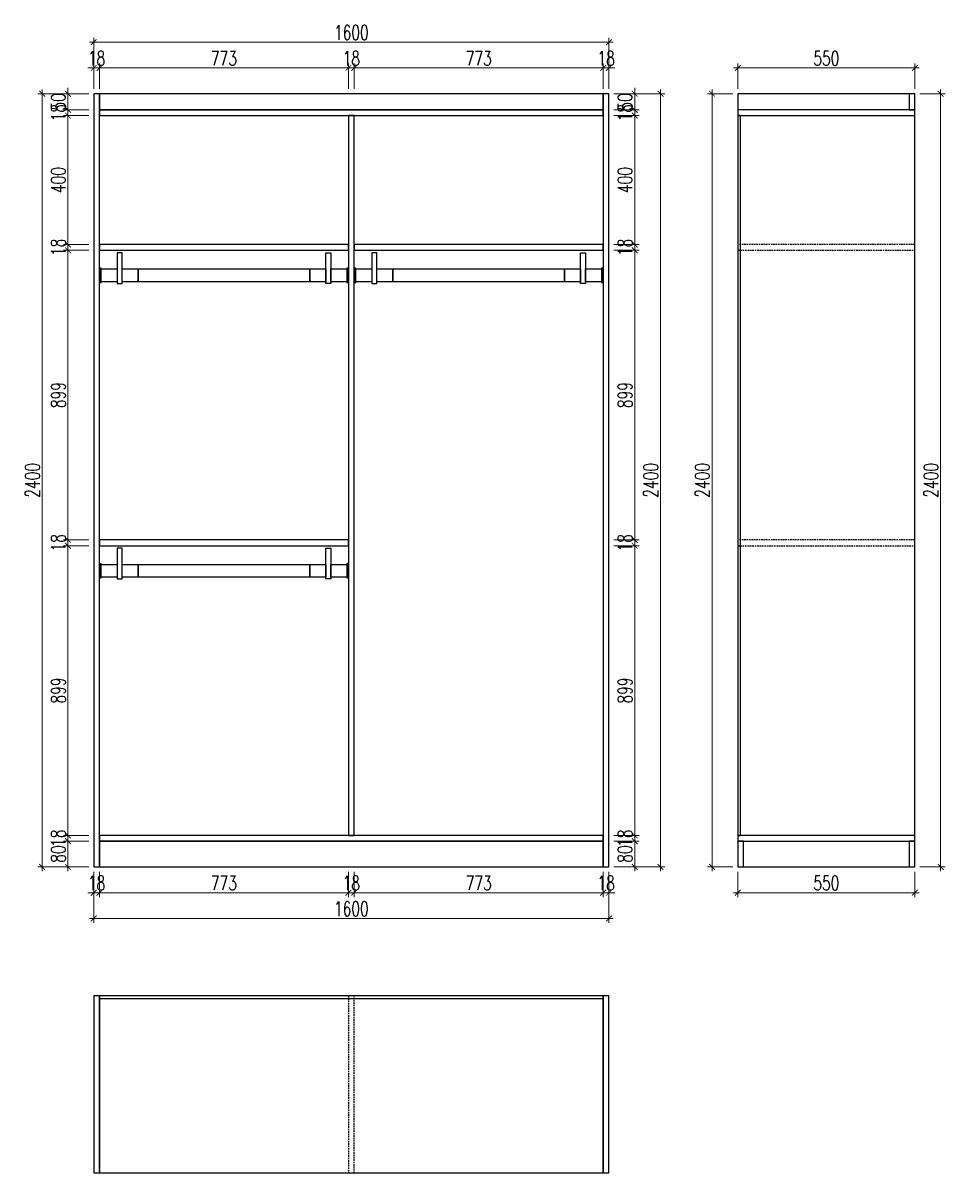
# Model space of a CAD drawing. Header units: inches. Extents: x 4440 to 9431, y 4384 to 7954.
# Drawn here: x 4440 to 7303, y 4384 to 7954 of the extents above; entities that cross this region are included whole.
import ezdxf

# ---------------------------------------------------------------- set-up
doc = ezdxf.new("R2010")
doc.units = ezdxf.units.IN
doc.header["$MEASUREMENT"] = 0
doc.linetypes.add('DASHED', pattern=[0.75, 0.5, -0.25])
doc.linetypes.add('HIDDEN', pattern=[0.375, 0.25, -0.125])
for name, color, linetype in [('0-标注', 7, 'Continuous'), ('五金', 8, 'Continuous'), ('柜体结构', 7, 'Continuous'), ('硬件_挂衣杆', 7, 'Continuous')]:
    doc.layers.add(name, color=color, linetype=linetype)
doc.styles.add('DIMTEXT', font='simplex.shx', dxfattribs={"width": 0.7, "bigfont": 'gbcbig.shx'})
doc.dimstyles.new('雷神标注', dxfattribs={"dimscale": 15, "dimtxt": 3, "dimasz": 1.2, "dimexe": 0.9, "dimexo": 1, "dimgap": 0.5, "dimtad": 1, "dimdec": 0, "dimzin": 13, "dimdsep": 46, "dimtxsty": 'DIMTEXT', "dimblk1": 'ARCHTICK', "dimblk2": 'ARCHTICK', "dimsah": 1, "dimcen": 2, "dimdle": 0.9, "dimclrd": 1, "dimclre": 1, "dimclrt": 1, "dimadec": 1, "dimazin": 0, "dimtfac": 1, "dimtdec": 0, "dimtix": 1, "dimtmove": 1, "dimatfit": 3, "dimfxl": 5, "dimfxlon": 1, "dimtolj": 1, "dimtzin": 13, "dimlwd": 5, "dimlwe": 5, "dimarcsym": 0})

# ---------------------------------------------------------------- blocks, each defined once
blk = doc.blocks.new('*U5')
at = {"color": 2}
for points in [[(55, -2.8), (70, -2.8), (70, 92.2), (55, 92.2)], [(703, 92.2), (718, 92.2), (718, -2.8), (703, -2.8)], [(5, 44.3), (0, 44.3), (0, 0), (5, 0)], [(5, 42), (55, 42), (55, 2.2), (5, 2.2)], [(70, 42.2), (120, 42.2), (120, 2.2), (70, 2.2)], [(120, 42.2), (653, 42.2), (653, 2.2), (120, 2.2)], [(653, 42.2), (703, 42.2), (703, 2.2), (653, 2.2)], [(718, 42.2), (768, 42.2), (768, 2.2), (718, 2.2)], [(768, 0.2), (773, 0.2), (773, 44.8), (768, 44.8)]]:
    blk.add_lwpolyline(points, close=True, dxfattribs=at)
blk = doc.blocks.new('_ARCHTICK')
at = {"color": 0, "linetype": 'ByBlock', "const_width": 0.15}
blk.add_lwpolyline([(-0.5, -0.5), (0.5, 0.5)], dxfattribs=at)
blk = doc.blocks.new('*D8')
at = {"layer": '0-标注', "color": 1, "lineweight": 5, "transparency": 16777216}
for p, q in [((4659.2, 5319.2), (4659.2, 5240.7)), ((4677.2, 5319.2), (4677.2, 5240.7)), ((4659.2, 5254.2), (4641.2, 5254.2)), ((4659.2, 5254.2), (4677.2, 5254.2)), ((4677.2, 5254.2), (4695.2, 5254.2))]:
    blk.add_line(p, q, dxfattribs=at)
at = {"layer": 'Defpoints', "color": 0, "transparency": 16777216}
for p in [(4659.2, 5334.2), (4677.2, 5334.2), (4677.2, 5254.2)]:
    blk.add_point(p, dxfattribs=at)
at = {"layer": '0-标注', "color": 1, "lineweight": 5, "transparency": 16777216, "xscale": 17.99999999999999, "yscale": 17.99999999999999, "zscale": 17.99999999999999}
blk.add_blockref('_ARCHTICK', (4659.2, 5254.2), dxfattribs=at)
at = {"layer": '0-标注', "color": 1, "lineweight": 5, "transparency": 16777216, "xscale": 17.99999999999999, "yscale": 17.99999999999999, "zscale": 17.99999999999999, "rotation": 180}
blk.add_blockref('_ARCHTICK', (4677.2, 5254.2), dxfattribs=at)
at = {"layer": '0-标注', "color": 1, "transparency": 16777216, "insert": (4668.2, 5284.2), "char_height": 45, "attachment_point": 5, "style": 'DIMTEXT'}
blk.add_mtext('\\A1;18', dxfattribs=at)
blk = doc.blocks.new('*D9')
at = {"layer": '0-标注', "color": 1, "lineweight": 5, "transparency": 16777216}
for p, q in [((4677.2, 5319.2), (4677.2, 5240.7)), ((5450.2, 5319.2), (5450.2, 5240.7)), ((4663.7, 5254.2), (5463.7, 5254.2))]:
    blk.add_line(p, q, dxfattribs=at)
at = {"layer": 'Defpoints', "color": 0, "transparency": 16777216}
for p in [(4677.2, 5334.2), (5450.2, 5334.2), (5450.2, 5254.2)]:
    blk.add_point(p, dxfattribs=at)
at = {"layer": '0-标注', "color": 1, "lineweight": 5, "transparency": 16777216, "xscale": 17.99999999999999, "yscale": 17.99999999999999, "zscale": 17.99999999999999, "rotation": 180}
blk.add_blockref('_ARCHTICK', (4677.2, 5254.2), dxfattribs=at)
at = {"layer": '0-标注', "color": 1, "lineweight": 5, "transparency": 16777216, "xscale": 17.99999999999999, "yscale": 17.99999999999999, "zscale": 17.99999999999999}
blk.add_blockref('_ARCHTICK', (5450.2, 5254.2), dxfattribs=at)
at = {"layer": '0-标注', "color": 1, "transparency": 16777216, "insert": (5063.7, 5284.2), "char_height": 45, "attachment_point": 5, "style": 'DIMTEXT'}
blk.add_mtext('\\A1;773', dxfattribs=at)
blk = doc.blocks.new('*D10')
at = {"layer": '0-标注', "color": 1, "lineweight": 5, "transparency": 16777216}
for p, q in [((5450.2, 5319.2), (5450.2, 5240.7)), ((5468.2, 5319.2), (5468.2, 5240.7)), ((5450.2, 5254.2), (5432.2, 5254.2)), ((5450.2, 5254.2), (5468.2, 5254.2)), ((5468.2, 5254.2), (5486.2, 5254.2))]:
    blk.add_line(p, q, dxfattribs=at)
at = {"layer": 'Defpoints', "color": 0, "transparency": 16777216}
for p in [(5450.2, 5334.2), (5468.2, 5334.2), (5468.2, 5254.2)]:
    blk.add_point(p, dxfattribs=at)
at = {"layer": '0-标注', "color": 1, "lineweight": 5, "transparency": 16777216, "xscale": 17.99999999999999, "yscale": 17.99999999999999, "zscale": 17.99999999999999}
blk.add_blockref('_ARCHTICK', (5450.2, 5254.2), dxfattribs=at)
at = {"layer": '0-标注', "color": 1, "lineweight": 5, "transparency": 16777216, "xscale": 17.99999999999999, "yscale": 17.99999999999999, "zscale": 17.99999999999999, "rotation": 180}
blk.add_blockref('_ARCHTICK', (5468.2, 5254.2), dxfattribs=at)
at = {"layer": '0-标注', "color": 1, "transparency": 16777216, "insert": (5459.2, 5284.2), "char_height": 45, "attachment_point": 5, "style": 'DIMTEXT'}
blk.add_mtext('\\A1;18', dxfattribs=at)
blk = doc.blocks.new('*D11')
at = {"layer": '0-标注', "color": 1, "lineweight": 5, "transparency": 16777216}
for p, q in [((5468.2, 5319.2), (5468.2, 5240.7)), ((6241.2, 5319.2), (6241.2, 5240.7)), ((5454.7, 5254.2), (6254.7, 5254.2))]:
    blk.add_line(p, q, dxfattribs=at)
at = {"layer": 'Defpoints', "color": 0, "transparency": 16777216}
for p in [(5468.2, 5334.2), (6241.2, 5334.2), (6241.2, 5254.2)]:
    blk.add_point(p, dxfattribs=at)
at = {"layer": '0-标注', "color": 1, "lineweight": 5, "transparency": 16777216, "xscale": 17.99999999999999, "yscale": 17.99999999999999, "zscale": 17.99999999999999, "rotation": 180}
blk.add_blockref('_ARCHTICK', (5468.2, 5254.2), dxfattribs=at)
at = {"layer": '0-标注', "color": 1, "lineweight": 5, "transparency": 16777216, "xscale": 17.99999999999999, "yscale": 17.99999999999999, "zscale": 17.99999999999999}
blk.add_blockref('_ARCHTICK', (6241.2, 5254.2), dxfattribs=at)
at = {"layer": '0-标注', "color": 1, "transparency": 16777216, "insert": (5854.7, 5284.2), "char_height": 45, "attachment_point": 5, "style": 'DIMTEXT'}
blk.add_mtext('\\A1;773', dxfattribs=at)
blk = doc.blocks.new('*D12')
at = {"layer": '0-标注', "color": 1, "lineweight": 5, "transparency": 16777216}
for p, q in [((6241.2, 5319.2), (6241.2, 5240.7)), ((6259.2, 5319.2), (6259.2, 5240.7)), ((6241.2, 5254.2), (6223.2, 5254.2)), ((6241.2, 5254.2), (6259.2, 5254.2)), ((6259.2, 5254.2), (6277.2, 5254.2))]:
    blk.add_line(p, q, dxfattribs=at)
at = {"layer": 'Defpoints', "color": 0, "transparency": 16777216}
for p in [(6241.2, 5334.2), (6259.2, 5334.2), (6259.2, 5254.2)]:
    blk.add_point(p, dxfattribs=at)
at = {"layer": '0-标注', "color": 1, "lineweight": 5, "transparency": 16777216, "xscale": 17.99999999999999, "yscale": 17.99999999999999, "zscale": 17.99999999999999}
blk.add_blockref('_ARCHTICK', (6241.2, 5254.2), dxfattribs=at)
at = {"layer": '0-标注', "color": 1, "lineweight": 5, "transparency": 16777216, "xscale": 17.99999999999999, "yscale": 17.99999999999999, "zscale": 17.99999999999999, "rotation": 180}
blk.add_blockref('_ARCHTICK', (6259.2, 5254.2), dxfattribs=at)
at = {"layer": '0-标注', "color": 1, "transparency": 16777216, "insert": (6250.2, 5284.2), "char_height": 45, "attachment_point": 5, "style": 'DIMTEXT'}
blk.add_mtext('\\A1;18', dxfattribs=at)
blk = doc.blocks.new('*D13')
at = {"layer": '0-标注', "color": 1, "lineweight": 5, "transparency": 16777216}
for p, q in [((4659.2, 5249.2), (4659.2, 5160.7)), ((6259.2, 5249.2), (6259.2, 5160.7)), ((4645.7, 5174.2), (6272.7, 5174.2))]:
    blk.add_line(p, q, dxfattribs=at)
at = {"layer": 'Defpoints', "color": 0, "transparency": 16777216}
for p in [(4659.2, 5334.2), (6259.2, 5334.2), (6259.2, 5174.2)]:
    blk.add_point(p, dxfattribs=at)
at = {"layer": '0-标注', "color": 1, "lineweight": 5, "transparency": 16777216, "xscale": 17.99999999999999, "yscale": 17.99999999999999, "zscale": 17.99999999999999, "rotation": 180}
blk.add_blockref('_ARCHTICK', (4659.2, 5174.2), dxfattribs=at)
at = {"layer": '0-标注', "color": 1, "lineweight": 5, "transparency": 16777216, "xscale": 17.99999999999999, "yscale": 17.99999999999999, "zscale": 17.99999999999999}
blk.add_blockref('_ARCHTICK', (6259.2, 5174.2), dxfattribs=at)
at = {"layer": '0-标注', "color": 1, "transparency": 16777216, "insert": (5459.2, 5204.2), "char_height": 45, "attachment_point": 5, "style": 'DIMTEXT'}
blk.add_mtext('\\A1;1600', dxfattribs=at)
blk = doc.blocks.new('*D14')
at = {"layer": '0-标注', "color": 1, "lineweight": 5, "transparency": 16777216}
for p, q in [((4579.2, 5320.7), (4579.2, 5427.7)), ((4644.2, 5414.2), (4565.7, 5414.2)), ((4644.2, 5334.2), (4565.7, 5334.2))]:
    blk.add_line(p, q, dxfattribs=at)
at = {"layer": 'Defpoints', "color": 0, "transparency": 16777216}
for p in [(4579.2, 5414.2), (4659.2, 5414.2), (4659.2, 5334.2)]:
    blk.add_point(p, dxfattribs=at)
at = {"layer": '0-标注', "color": 1, "lineweight": 5, "transparency": 16777216, "xscale": 17.99999999999999, "yscale": 17.99999999999999, "zscale": 17.99999999999999}
for p, rotation in [((4579.2, 5414.2), 90), ((4579.2, 5334.2), 270)]:
    blk.add_blockref('_ARCHTICK', p, dxfattribs=dict(at, rotation=rotation))
at = {"layer": '0-标注', "color": 1, "transparency": 16777216, "insert": (4549.2, 5374.2), "char_height": 45, "attachment_point": 5, "rotation": 90, "style": 'DIMTEXT'}
blk.add_mtext('\\A1;80', dxfattribs=at)
blk = doc.blocks.new('*D15')
at = {"layer": '0-标注', "color": 1, "lineweight": 5, "transparency": 16777216}
for p, q in [((4644.2, 5432.2), (4565.7, 5432.2)), ((4579.2, 5432.2), (4579.2, 5450.2)), ((4579.2, 5414.2), (4579.2, 5432.2)), ((4644.2, 5414.2), (4565.7, 5414.2)), ((4579.2, 5414.2), (4579.2, 5396.2))]:
    blk.add_line(p, q, dxfattribs=at)
at = {"layer": 'Defpoints', "color": 0, "transparency": 16777216}
for p in [(4579.2, 5432.2), (4659.2, 5432.2), (4659.2, 5414.2)]:
    blk.add_point(p, dxfattribs=at)
at = {"layer": '0-标注', "color": 1, "lineweight": 5, "transparency": 16777216, "xscale": 17.99999999999999, "yscale": 17.99999999999999, "zscale": 17.99999999999999}
for p, rotation in [((4579.2, 5432.2), 270), ((4579.2, 5414.2), 90)]:
    blk.add_blockref('_ARCHTICK', p, dxfattribs=dict(at, rotation=rotation))
at = {"layer": '0-标注', "color": 1, "transparency": 16777216, "insert": (4549.2, 5423.2), "char_height": 45, "attachment_point": 5, "rotation": 90, "style": 'DIMTEXT'}
blk.add_mtext('\\A1;18', dxfattribs=at)
blk = doc.blocks.new('*D16')
at = {"layer": '0-标注', "color": 1, "lineweight": 5, "transparency": 16777216}
for p, q in [((4644.2, 6331.2), (4565.7, 6331.2)), ((4579.2, 5418.7), (4579.2, 6344.7)), ((4644.2, 5432.2), (4565.7, 5432.2))]:
    blk.add_line(p, q, dxfattribs=at)
at = {"layer": 'Defpoints', "color": 0, "transparency": 16777216}
for p in [(4579.2, 6331.2), (4659.2, 6331.2), (4659.2, 5432.2)]:
    blk.add_point(p, dxfattribs=at)
at = {"layer": '0-标注', "color": 1, "lineweight": 5, "transparency": 16777216, "xscale": 17.99999999999999, "yscale": 17.99999999999999, "zscale": 17.99999999999999}
for p, rotation in [((4579.2, 6331.2), 90), ((4579.2, 5432.2), 270)]:
    blk.add_blockref('_ARCHTICK', p, dxfattribs=dict(at, rotation=rotation))
at = {"layer": '0-标注', "color": 1, "transparency": 16777216, "insert": (4549.2, 5881.7), "char_height": 45, "attachment_point": 5, "rotation": 90, "style": 'DIMTEXT'}
blk.add_mtext('\\A1;899', dxfattribs=at)
blk = doc.blocks.new('*D17')
at = {"layer": '0-标注', "color": 1, "lineweight": 5, "transparency": 16777216}
for p, q in [((4579.2, 6349.2), (4579.2, 6367.2)), ((4644.2, 6349.2), (4565.7, 6349.2)), ((4644.2, 6331.2), (4565.7, 6331.2)), ((4579.2, 6331.2), (4579.2, 6349.2)), ((4579.2, 6331.2), (4579.2, 6313.2))]:
    blk.add_line(p, q, dxfattribs=at)
at = {"layer": 'Defpoints', "color": 0, "transparency": 16777216}
for p in [(4579.2, 6349.2), (4659.2, 6349.2), (4659.2, 6331.2)]:
    blk.add_point(p, dxfattribs=at)
at = {"layer": '0-标注', "color": 1, "lineweight": 5, "transparency": 16777216, "xscale": 17.99999999999999, "yscale": 17.99999999999999, "zscale": 17.99999999999999}
for p, rotation in [((4579.2, 6349.2), 270), ((4579.2, 6331.2), 90)]:
    blk.add_blockref('_ARCHTICK', p, dxfattribs=dict(at, rotation=rotation))
at = {"layer": '0-标注', "color": 1, "transparency": 16777216, "insert": (4549.2, 6340.2), "char_height": 45, "attachment_point": 5, "rotation": 90, "style": 'DIMTEXT'}
blk.add_mtext('\\A1;18', dxfattribs=at)
blk = doc.blocks.new('*D18')
at = {"layer": '0-标注', "color": 1, "lineweight": 5, "transparency": 16777216}
for p, q in [((4644.2, 7248.2), (4565.7, 7248.2)), ((4579.2, 6335.7), (4579.2, 7261.7)), ((4644.2, 6349.2), (4565.7, 6349.2))]:
    blk.add_line(p, q, dxfattribs=at)
at = {"layer": 'Defpoints', "color": 0, "transparency": 16777216}
for p in [(4579.2, 7248.2), (4659.2, 7248.2), (4659.2, 6349.2)]:
    blk.add_point(p, dxfattribs=at)
at = {"layer": '0-标注', "color": 1, "lineweight": 5, "transparency": 16777216, "xscale": 17.99999999999999, "yscale": 17.99999999999999, "zscale": 17.99999999999999}
for p, rotation in [((4579.2, 7248.2), 90), ((4579.2, 6349.2), 270)]:
    blk.add_blockref('_ARCHTICK', p, dxfattribs=dict(at, rotation=rotation))
at = {"layer": '0-标注', "color": 1, "transparency": 16777216, "insert": (4549.2, 6798.7), "char_height": 45, "attachment_point": 5, "rotation": 90, "style": 'DIMTEXT'}
blk.add_mtext('\\A1;899', dxfattribs=at)
blk = doc.blocks.new('*D19')
at = {"layer": '0-标注', "color": 1, "lineweight": 5, "transparency": 16777216}
for p, q in [((4579.2, 7266.2), (4579.2, 7284.2)), ((4644.2, 7266.2), (4565.7, 7266.2)), ((4644.2, 7248.2), (4565.7, 7248.2)), ((4579.2, 7248.2), (4579.2, 7266.2)), ((4579.2, 7248.2), (4579.2, 7230.2))]:
    blk.add_line(p, q, dxfattribs=at)
at = {"layer": 'Defpoints', "color": 0, "transparency": 16777216}
for p in [(4579.2, 7266.2), (4659.2, 7266.2), (4659.2, 7248.2)]:
    blk.add_point(p, dxfattribs=at)
at = {"layer": '0-标注', "color": 1, "lineweight": 5, "transparency": 16777216, "xscale": 17.99999999999999, "yscale": 17.99999999999999, "zscale": 17.99999999999999}
for p, rotation in [((4579.2, 7266.2), 270), ((4579.2, 7248.2), 90)]:
    blk.add_blockref('_ARCHTICK', p, dxfattribs=dict(at, rotation=rotation))
at = {"layer": '0-标注', "color": 1, "transparency": 16777216, "insert": (4549.2, 7257.2), "char_height": 45, "attachment_point": 5, "rotation": 90, "style": 'DIMTEXT'}
blk.add_mtext('\\A1;18', dxfattribs=at)
blk = doc.blocks.new('*D20')
at = {"layer": '0-标注', "color": 1, "lineweight": 5, "transparency": 16777216}
for p, q in [((4579.2, 7252.7), (4579.2, 7679.7)), ((4644.2, 7666.2), (4565.7, 7666.2)), ((4644.2, 7266.2), (4565.7, 7266.2))]:
    blk.add_line(p, q, dxfattribs=at)
at = {"layer": 'Defpoints', "color": 0, "transparency": 16777216}
for p in [(4579.2, 7666.2), (4659.2, 7666.2), (4659.2, 7266.2)]:
    blk.add_point(p, dxfattribs=at)
at = {"layer": '0-标注', "color": 1, "lineweight": 5, "transparency": 16777216, "xscale": 17.99999999999999, "yscale": 17.99999999999999, "zscale": 17.99999999999999}
for p, rotation in [((4579.2, 7666.2), 90), ((4579.2, 7266.2), 270)]:
    blk.add_blockref('_ARCHTICK', p, dxfattribs=dict(at, rotation=rotation))
at = {"layer": '0-标注', "color": 1, "transparency": 16777216, "insert": (4549.2, 7466.2), "char_height": 45, "attachment_point": 5, "rotation": 90, "style": 'DIMTEXT'}
blk.add_mtext('\\A1;400', dxfattribs=at)
blk = doc.blocks.new('*D21')
at = {"layer": '0-标注', "color": 1, "lineweight": 5, "transparency": 16777216}
for p, q in [((4644.2, 7684.2), (4565.7, 7684.2)), ((4579.2, 7684.2), (4579.2, 7702.2)), ((4579.2, 7666.2), (4579.2, 7684.2)), ((4644.2, 7666.2), (4565.7, 7666.2)), ((4579.2, 7666.2), (4579.2, 7648.2))]:
    blk.add_line(p, q, dxfattribs=at)
at = {"layer": 'Defpoints', "color": 0, "transparency": 16777216}
for p in [(4579.2, 7684.2), (4659.2, 7684.2), (4659.2, 7666.2)]:
    blk.add_point(p, dxfattribs=at)
at = {"layer": '0-标注', "color": 1, "lineweight": 5, "transparency": 16777216, "xscale": 17.99999999999999, "yscale": 17.99999999999999, "zscale": 17.99999999999999}
for p, rotation in [((4579.2, 7684.2), 270), ((4579.2, 7666.2), 90)]:
    blk.add_blockref('_ARCHTICK', p, dxfattribs=dict(at, rotation=rotation))
at = {"layer": '0-标注', "color": 1, "transparency": 16777216, "insert": (4549.2, 7675.2), "char_height": 45, "attachment_point": 5, "rotation": 90, "style": 'DIMTEXT'}
blk.add_mtext('\\A1;18', dxfattribs=at)
blk = doc.blocks.new('*D22')
at = {"layer": '0-标注', "color": 1, "lineweight": 5, "transparency": 16777216}
for p, q in [((4579.2, 7734.2), (4579.2, 7752.2)), ((4644.2, 7734.2), (4565.7, 7734.2)), ((4579.2, 7684.2), (4579.2, 7734.2)), ((4644.2, 7684.2), (4565.7, 7684.2)), ((4579.2, 7684.2), (4579.2, 7666.2))]:
    blk.add_line(p, q, dxfattribs=at)
at = {"layer": 'Defpoints', "color": 0, "transparency": 16777216}
for p in [(4579.2, 7734.2), (4659.2, 7734.2), (4659.2, 7684.2)]:
    blk.add_point(p, dxfattribs=at)
at = {"layer": '0-标注', "color": 1, "lineweight": 5, "transparency": 16777216, "xscale": 17.99999999999999, "yscale": 17.99999999999999, "zscale": 17.99999999999999}
for p, rotation in [((4579.2, 7734.2), 270), ((4579.2, 7684.2), 90)]:
    blk.add_blockref('_ARCHTICK', p, dxfattribs=dict(at, rotation=rotation))
at = {"layer": '0-标注', "color": 1, "transparency": 16777216, "insert": (4549.2, 7709.2), "char_height": 45, "attachment_point": 5, "rotation": 90, "style": 'DIMTEXT'}
blk.add_mtext('\\A1;50', dxfattribs=at)
blk = doc.blocks.new('*D23')
at = {"layer": '0-标注', "color": 1, "lineweight": 5, "transparency": 16777216}
for p, q in [((4499.2, 5320.7), (4499.2, 7747.7)), ((4574.2, 7734.2), (4485.7, 7734.2)), ((4574.2, 5334.2), (4485.7, 5334.2))]:
    blk.add_line(p, q, dxfattribs=at)
at = {"layer": 'Defpoints', "color": 0, "transparency": 16777216}
for p in [(4499.2, 7734.2), (4659.2, 7734.2), (4659.2, 5334.2)]:
    blk.add_point(p, dxfattribs=at)
at = {"layer": '0-标注', "color": 1, "lineweight": 5, "transparency": 16777216, "xscale": 17.99999999999999, "yscale": 17.99999999999999, "zscale": 17.99999999999999}
for p, rotation in [((4499.2, 7734.2), 90), ((4499.2, 5334.2), 270)]:
    blk.add_blockref('_ARCHTICK', p, dxfattribs=dict(at, rotation=rotation))
at = {"layer": '0-标注', "color": 1, "transparency": 16777216, "insert": (4469.2, 6534.2), "char_height": 45, "attachment_point": 5, "rotation": 90, "style": 'DIMTEXT'}
blk.add_mtext('\\A1;2400', dxfattribs=at)
blk = doc.blocks.new('*D24')
at = {"layer": '0-标注', "color": 1, "lineweight": 5, "transparency": 16777216}
for p, q in [((4659.2, 7749.2), (4659.2, 7827.7)), ((4677.2, 7749.2), (4677.2, 7827.7)), ((4659.2, 7814.2), (4641.2, 7814.2)), ((4659.2, 7814.2), (4677.2, 7814.2)), ((4677.2, 7814.2), (4695.2, 7814.2))]:
    blk.add_line(p, q, dxfattribs=at)
at = {"layer": 'Defpoints', "color": 0, "transparency": 16777216}
for p in [(4677.2, 7814.2), (4659.2, 7734.2), (4677.2, 7734.2)]:
    blk.add_point(p, dxfattribs=at)
at = {"layer": '0-标注', "color": 1, "lineweight": 5, "transparency": 16777216, "xscale": 17.99999999999999, "yscale": 17.99999999999999, "zscale": 17.99999999999999}
blk.add_blockref('_ARCHTICK', (4659.2, 7814.2), dxfattribs=at)
at = {"layer": '0-标注', "color": 1, "lineweight": 5, "transparency": 16777216, "xscale": 17.99999999999999, "yscale": 17.99999999999999, "zscale": 17.99999999999999, "rotation": 180}
blk.add_blockref('_ARCHTICK', (4677.2, 7814.2), dxfattribs=at)
at = {"layer": '0-标注', "color": 1, "transparency": 16777216, "insert": (4668.2, 7844.2), "char_height": 45, "attachment_point": 5, "style": 'DIMTEXT'}
blk.add_mtext('\\A1;18', dxfattribs=at)
blk = doc.blocks.new('*D25')
at = {"layer": '0-标注', "color": 1, "lineweight": 5, "transparency": 16777216}
for p, q in [((4677.2, 7749.2), (4677.2, 7827.7)), ((5450.2, 7749.2), (5450.2, 7827.7)), ((4663.7, 7814.2), (5463.7, 7814.2))]:
    blk.add_line(p, q, dxfattribs=at)
at = {"layer": 'Defpoints', "color": 0, "transparency": 16777216}
for p in [(5450.2, 7814.2), (4677.2, 7734.2), (5450.2, 7734.2)]:
    blk.add_point(p, dxfattribs=at)
at = {"layer": '0-标注', "color": 1, "lineweight": 5, "transparency": 16777216, "xscale": 17.99999999999999, "yscale": 17.99999999999999, "zscale": 17.99999999999999, "rotation": 180}
blk.add_blockref('_ARCHTICK', (4677.2, 7814.2), dxfattribs=at)
at = {"layer": '0-标注', "color": 1, "lineweight": 5, "transparency": 16777216, "xscale": 17.99999999999999, "yscale": 17.99999999999999, "zscale": 17.99999999999999}
blk.add_blockref('_ARCHTICK', (5450.2, 7814.2), dxfattribs=at)
at = {"layer": '0-标注', "color": 1, "transparency": 16777216, "insert": (5063.7, 7844.2), "char_height": 45, "attachment_point": 5, "style": 'DIMTEXT'}
blk.add_mtext('\\A1;773', dxfattribs=at)
blk = doc.blocks.new('*D26')
at = {"layer": '0-标注', "color": 1, "lineweight": 5, "transparency": 16777216}
for p, q in [((5450.2, 7749.2), (5450.2, 7827.7)), ((5468.2, 7749.2), (5468.2, 7827.7)), ((5450.2, 7814.2), (5432.2, 7814.2)), ((5450.2, 7814.2), (5468.2, 7814.2)), ((5468.2, 7814.2), (5486.2, 7814.2))]:
    blk.add_line(p, q, dxfattribs=at)
at = {"layer": 'Defpoints', "color": 0, "transparency": 16777216}
for p in [(5468.2, 7814.2), (5450.2, 7734.2), (5468.2, 7734.2)]:
    blk.add_point(p, dxfattribs=at)
at = {"layer": '0-标注', "color": 1, "lineweight": 5, "transparency": 16777216, "xscale": 17.99999999999999, "yscale": 17.99999999999999, "zscale": 17.99999999999999}
blk.add_blockref('_ARCHTICK', (5450.2, 7814.2), dxfattribs=at)
at = {"layer": '0-标注', "color": 1, "lineweight": 5, "transparency": 16777216, "xscale": 17.99999999999999, "yscale": 17.99999999999999, "zscale": 17.99999999999999, "rotation": 180}
blk.add_blockref('_ARCHTICK', (5468.2, 7814.2), dxfattribs=at)
at = {"layer": '0-标注', "color": 1, "transparency": 16777216, "insert": (5459.2, 7844.2), "char_height": 45, "attachment_point": 5, "style": 'DIMTEXT'}
blk.add_mtext('\\A1;18', dxfattribs=at)
blk = doc.blocks.new('*D27')
at = {"layer": '0-标注', "color": 1, "lineweight": 5, "transparency": 16777216}
for p, q in [((5468.2, 7749.2), (5468.2, 7827.7)), ((6241.2, 7749.2), (6241.2, 7827.7)), ((5454.7, 7814.2), (6254.7, 7814.2))]:
    blk.add_line(p, q, dxfattribs=at)
at = {"layer": 'Defpoints', "color": 0, "transparency": 16777216}
for p in [(6241.2, 7814.2), (5468.2, 7734.2), (6241.2, 7734.2)]:
    blk.add_point(p, dxfattribs=at)
at = {"layer": '0-标注', "color": 1, "lineweight": 5, "transparency": 16777216, "xscale": 17.99999999999999, "yscale": 17.99999999999999, "zscale": 17.99999999999999, "rotation": 180}
blk.add_blockref('_ARCHTICK', (5468.2, 7814.2), dxfattribs=at)
at = {"layer": '0-标注', "color": 1, "lineweight": 5, "transparency": 16777216, "xscale": 17.99999999999999, "yscale": 17.99999999999999, "zscale": 17.99999999999999}
blk.add_blockref('_ARCHTICK', (6241.2, 7814.2), dxfattribs=at)
at = {"layer": '0-标注', "color": 1, "transparency": 16777216, "insert": (5854.7, 7844.2), "char_height": 45, "attachment_point": 5, "style": 'DIMTEXT'}
blk.add_mtext('\\A1;773', dxfattribs=at)
blk = doc.blocks.new('*D28')
at = {"layer": '0-标注', "color": 1, "lineweight": 5, "transparency": 16777216}
for p, q in [((6241.2, 7749.2), (6241.2, 7827.7)), ((6259.2, 7749.2), (6259.2, 7827.7)), ((6241.2, 7814.2), (6223.2, 7814.2)), ((6241.2, 7814.2), (6259.2, 7814.2)), ((6259.2, 7814.2), (6277.2, 7814.2))]:
    blk.add_line(p, q, dxfattribs=at)
at = {"layer": 'Defpoints', "color": 0, "transparency": 16777216}
for p in [(6259.2, 7814.2), (6241.2, 7734.2), (6259.2, 7734.2)]:
    blk.add_point(p, dxfattribs=at)
at = {"layer": '0-标注', "color": 1, "lineweight": 5, "transparency": 16777216, "xscale": 17.99999999999999, "yscale": 17.99999999999999, "zscale": 17.99999999999999}
blk.add_blockref('_ARCHTICK', (6241.2, 7814.2), dxfattribs=at)
at = {"layer": '0-标注', "color": 1, "lineweight": 5, "transparency": 16777216, "xscale": 17.99999999999999, "yscale": 17.99999999999999, "zscale": 17.99999999999999, "rotation": 180}
blk.add_blockref('_ARCHTICK', (6259.2, 7814.2), dxfattribs=at)
at = {"layer": '0-标注', "color": 1, "transparency": 16777216, "insert": (6250.2, 7844.2), "char_height": 45, "attachment_point": 5, "style": 'DIMTEXT'}
blk.add_mtext('\\A1;18', dxfattribs=at)
blk = doc.blocks.new('*D29')
at = {"layer": '0-标注', "color": 1, "lineweight": 5, "transparency": 16777216}
for p, q in [((4645.7, 7894.2), (6272.7, 7894.2)), ((4659.2, 7819.2), (4659.2, 7907.7)), ((6259.2, 7819.2), (6259.2, 7907.7))]:
    blk.add_line(p, q, dxfattribs=at)
at = {"layer": 'Defpoints', "color": 0, "transparency": 16777216}
for p in [(6259.2, 7894.2), (4659.2, 7734.2), (6259.2, 7734.2)]:
    blk.add_point(p, dxfattribs=at)
at = {"layer": '0-标注', "color": 1, "lineweight": 5, "transparency": 16777216, "xscale": 17.99999999999999, "yscale": 17.99999999999999, "zscale": 17.99999999999999, "rotation": 180}
blk.add_blockref('_ARCHTICK', (4659.2, 7894.2), dxfattribs=at)
at = {"layer": '0-标注', "color": 1, "lineweight": 5, "transparency": 16777216, "xscale": 17.99999999999999, "yscale": 17.99999999999999, "zscale": 17.99999999999999}
blk.add_blockref('_ARCHTICK', (6259.2, 7894.2), dxfattribs=at)
at = {"layer": '0-标注', "color": 1, "transparency": 16777216, "insert": (5459.2, 7924.2), "char_height": 45, "attachment_point": 5, "style": 'DIMTEXT'}
blk.add_mtext('\\A1;1600', dxfattribs=at)
blk = doc.blocks.new('*D30')
at = {"layer": '0-标注', "color": 1, "lineweight": 5, "transparency": 16777216}
for p, q in [((6339.2, 5320.7), (6339.2, 5427.7)), ((6274.2, 5414.2), (6352.7, 5414.2)), ((6274.2, 5334.2), (6352.7, 5334.2))]:
    blk.add_line(p, q, dxfattribs=at)
at = {"layer": 'Defpoints', "color": 0, "transparency": 16777216}
for p in [(6259.2, 5414.2), (6339.2, 5414.2), (6259.2, 5334.2)]:
    blk.add_point(p, dxfattribs=at)
at = {"layer": '0-标注', "color": 1, "lineweight": 5, "transparency": 16777216, "xscale": 17.99999999999999, "yscale": 17.99999999999999, "zscale": 17.99999999999999}
for p, rotation in [((6339.2, 5414.2), 90), ((6339.2, 5334.2), 270)]:
    blk.add_blockref('_ARCHTICK', p, dxfattribs=dict(at, rotation=rotation))
at = {"layer": '0-标注', "color": 1, "transparency": 16777216, "insert": (6309.2, 5374.2), "char_height": 45, "attachment_point": 5, "rotation": 90, "style": 'DIMTEXT'}
blk.add_mtext('\\A1;80', dxfattribs=at)
blk = doc.blocks.new('*D31')
at = {"layer": '0-标注', "color": 1, "lineweight": 5, "transparency": 16777216}
for p, q in [((6274.2, 5432.2), (6352.7, 5432.2)), ((6339.2, 5432.2), (6339.2, 5450.2)), ((6339.2, 5414.2), (6339.2, 5432.2)), ((6274.2, 5414.2), (6352.7, 5414.2)), ((6339.2, 5414.2), (6339.2, 5396.2))]:
    blk.add_line(p, q, dxfattribs=at)
at = {"layer": 'Defpoints', "color": 0, "transparency": 16777216}
for p in [(6259.2, 5432.2), (6339.2, 5432.2), (6259.2, 5414.2)]:
    blk.add_point(p, dxfattribs=at)
at = {"layer": '0-标注', "color": 1, "lineweight": 5, "transparency": 16777216, "xscale": 17.99999999999999, "yscale": 17.99999999999999, "zscale": 17.99999999999999}
for p, rotation in [((6339.2, 5432.2), 270), ((6339.2, 5414.2), 90)]:
    blk.add_blockref('_ARCHTICK', p, dxfattribs=dict(at, rotation=rotation))
at = {"layer": '0-标注', "color": 1, "transparency": 16777216, "insert": (6309.2, 5423.2), "char_height": 45, "attachment_point": 5, "rotation": 90, "style": 'DIMTEXT'}
blk.add_mtext('\\A1;18', dxfattribs=at)
blk = doc.blocks.new('*D32')
at = {"layer": '0-标注', "color": 1, "lineweight": 5, "transparency": 16777216}
for p, q in [((6274.2, 6331.2), (6352.7, 6331.2)), ((6339.2, 5418.7), (6339.2, 6344.7)), ((6274.2, 5432.2), (6352.7, 5432.2))]:
    blk.add_line(p, q, dxfattribs=at)
at = {"layer": 'Defpoints', "color": 0, "transparency": 16777216}
for p in [(6259.2, 6331.2), (6339.2, 6331.2), (6259.2, 5432.2)]:
    blk.add_point(p, dxfattribs=at)
at = {"layer": '0-标注', "color": 1, "lineweight": 5, "transparency": 16777216, "xscale": 17.99999999999999, "yscale": 17.99999999999999, "zscale": 17.99999999999999}
for p, rotation in [((6339.2, 6331.2), 90), ((6339.2, 5432.2), 270)]:
    blk.add_blockref('_ARCHTICK', p, dxfattribs=dict(at, rotation=rotation))
at = {"layer": '0-标注', "color": 1, "transparency": 16777216, "insert": (6309.2, 5881.7), "char_height": 45, "attachment_point": 5, "rotation": 90, "style": 'DIMTEXT'}
blk.add_mtext('\\A1;899', dxfattribs=at)
blk = doc.blocks.new('*D33')
at = {"layer": '0-标注', "color": 1, "lineweight": 5, "transparency": 16777216}
for p, q in [((6339.2, 6349.2), (6339.2, 6367.2)), ((6274.2, 6349.2), (6352.7, 6349.2)), ((6274.2, 6331.2), (6352.7, 6331.2)), ((6339.2, 6331.2), (6339.2, 6349.2)), ((6339.2, 6331.2), (6339.2, 6313.2))]:
    blk.add_line(p, q, dxfattribs=at)
at = {"layer": 'Defpoints', "color": 0, "transparency": 16777216}
for p in [(6259.2, 6349.2), (6259.2, 6331.2), (6339.2, 6349.2)]:
    blk.add_point(p, dxfattribs=at)
at = {"layer": '0-标注', "color": 1, "lineweight": 5, "transparency": 16777216, "xscale": 17.99999999999999, "yscale": 17.99999999999999, "zscale": 17.99999999999999}
for p, rotation in [((6339.2, 6349.2), 270), ((6339.2, 6331.2), 90)]:
    blk.add_blockref('_ARCHTICK', p, dxfattribs=dict(at, rotation=rotation))
at = {"layer": '0-标注', "color": 1, "transparency": 16777216, "insert": (6309.2, 6340.2), "char_height": 45, "attachment_point": 5, "rotation": 90, "style": 'DIMTEXT'}
blk.add_mtext('\\A1;18', dxfattribs=at)
blk = doc.blocks.new('*D34')
at = {"layer": '0-标注', "color": 1, "lineweight": 5, "transparency": 16777216}
for p, q in [((6274.2, 7248.2), (6352.7, 7248.2)), ((6339.2, 6335.7), (6339.2, 7261.7)), ((6274.2, 6349.2), (6352.7, 6349.2))]:
    blk.add_line(p, q, dxfattribs=at)
at = {"layer": 'Defpoints', "color": 0, "transparency": 16777216}
for p in [(6259.2, 7248.2), (6339.2, 7248.2), (6259.2, 6349.2)]:
    blk.add_point(p, dxfattribs=at)
at = {"layer": '0-标注', "color": 1, "lineweight": 5, "transparency": 16777216, "xscale": 17.99999999999999, "yscale": 17.99999999999999, "zscale": 17.99999999999999}
for p, rotation in [((6339.2, 7248.2), 90), ((6339.2, 6349.2), 270)]:
    blk.add_blockref('_ARCHTICK', p, dxfattribs=dict(at, rotation=rotation))
at = {"layer": '0-标注', "color": 1, "transparency": 16777216, "insert": (6309.2, 6798.7), "char_height": 45, "attachment_point": 5, "rotation": 90, "style": 'DIMTEXT'}
blk.add_mtext('\\A1;899', dxfattribs=at)
blk = doc.blocks.new('*D35')
at = {"layer": '0-标注', "color": 1, "lineweight": 5, "transparency": 16777216}
for p, q in [((6339.2, 7266.2), (6339.2, 7284.2)), ((6274.2, 7266.2), (6352.7, 7266.2)), ((6274.2, 7248.2), (6352.7, 7248.2)), ((6339.2, 7248.2), (6339.2, 7266.2)), ((6339.2, 7248.2), (6339.2, 7230.2))]:
    blk.add_line(p, q, dxfattribs=at)
at = {"layer": 'Defpoints', "color": 0, "transparency": 16777216}
for p in [(6259.2, 7266.2), (6259.2, 7248.2), (6339.2, 7266.2)]:
    blk.add_point(p, dxfattribs=at)
at = {"layer": '0-标注', "color": 1, "lineweight": 5, "transparency": 16777216, "xscale": 17.99999999999999, "yscale": 17.99999999999999, "zscale": 17.99999999999999}
for p, rotation in [((6339.2, 7266.2), 270), ((6339.2, 7248.2), 90)]:
    blk.add_blockref('_ARCHTICK', p, dxfattribs=dict(at, rotation=rotation))
at = {"layer": '0-标注', "color": 1, "transparency": 16777216, "insert": (6309.2, 7257.2), "char_height": 45, "attachment_point": 5, "rotation": 90, "style": 'DIMTEXT'}
blk.add_mtext('\\A1;18', dxfattribs=at)
blk = doc.blocks.new('*D36')
at = {"layer": '0-标注', "color": 1, "lineweight": 5, "transparency": 16777216}
for p, q in [((6339.2, 7252.7), (6339.2, 7679.7)), ((6274.2, 7666.2), (6352.7, 7666.2)), ((6274.2, 7266.2), (6352.7, 7266.2))]:
    blk.add_line(p, q, dxfattribs=at)
at = {"layer": 'Defpoints', "color": 0, "transparency": 16777216}
for p in [(6259.2, 7666.2), (6339.2, 7666.2), (6259.2, 7266.2)]:
    blk.add_point(p, dxfattribs=at)
at = {"layer": '0-标注', "color": 1, "lineweight": 5, "transparency": 16777216, "xscale": 17.99999999999999, "yscale": 17.99999999999999, "zscale": 17.99999999999999}
for p, rotation in [((6339.2, 7666.2), 90), ((6339.2, 7266.2), 270)]:
    blk.add_blockref('_ARCHTICK', p, dxfattribs=dict(at, rotation=rotation))
at = {"layer": '0-标注', "color": 1, "transparency": 16777216, "insert": (6309.2, 7466.2), "char_height": 45, "attachment_point": 5, "rotation": 90, "style": 'DIMTEXT'}
blk.add_mtext('\\A1;400', dxfattribs=at)
blk = doc.blocks.new('*D37')
at = {"layer": '0-标注', "color": 1, "lineweight": 5, "transparency": 16777216}
for p, q in [((6274.2, 7684.2), (6352.7, 7684.2)), ((6339.2, 7684.2), (6339.2, 7702.2)), ((6339.2, 7666.2), (6339.2, 7684.2)), ((6274.2, 7666.2), (6352.7, 7666.2)), ((6339.2, 7666.2), (6339.2, 7648.2))]:
    blk.add_line(p, q, dxfattribs=at)
at = {"layer": 'Defpoints', "color": 0, "transparency": 16777216}
for p in [(6259.2, 7684.2), (6339.2, 7684.2), (6259.2, 7666.2)]:
    blk.add_point(p, dxfattribs=at)
at = {"layer": '0-标注', "color": 1, "lineweight": 5, "transparency": 16777216, "xscale": 17.99999999999999, "yscale": 17.99999999999999, "zscale": 17.99999999999999}
for p, rotation in [((6339.2, 7684.2), 270), ((6339.2, 7666.2), 90)]:
    blk.add_blockref('_ARCHTICK', p, dxfattribs=dict(at, rotation=rotation))
at = {"layer": '0-标注', "color": 1, "transparency": 16777216, "insert": (6309.2, 7675.2), "char_height": 45, "attachment_point": 5, "rotation": 90, "style": 'DIMTEXT'}
blk.add_mtext('\\A1;18', dxfattribs=at)
blk = doc.blocks.new('*D38')
at = {"layer": '0-标注', "color": 1, "lineweight": 5, "transparency": 16777216}
for p, q in [((6339.2, 7734.2), (6339.2, 7752.2)), ((6274.2, 7734.2), (6352.7, 7734.2)), ((6339.2, 7684.2), (6339.2, 7734.2)), ((6274.2, 7684.2), (6352.7, 7684.2)), ((6339.2, 7684.2), (6339.2, 7666.2))]:
    blk.add_line(p, q, dxfattribs=at)
at = {"layer": 'Defpoints', "color": 0, "transparency": 16777216}
for p in [(6259.2, 7734.2), (6339.2, 7734.2), (6259.2, 7684.2)]:
    blk.add_point(p, dxfattribs=at)
at = {"layer": '0-标注', "color": 1, "lineweight": 5, "transparency": 16777216, "xscale": 17.99999999999999, "yscale": 17.99999999999999, "zscale": 17.99999999999999}
for p, rotation in [((6339.2, 7734.2), 270), ((6339.2, 7684.2), 90)]:
    blk.add_blockref('_ARCHTICK', p, dxfattribs=dict(at, rotation=rotation))
at = {"layer": '0-标注', "color": 1, "transparency": 16777216, "insert": (6309.2, 7709.2), "char_height": 45, "attachment_point": 5, "rotation": 90, "style": 'DIMTEXT'}
blk.add_mtext('\\A1;50', dxfattribs=at)
blk = doc.blocks.new('*D39')
at = {"layer": '0-标注', "color": 1, "lineweight": 5, "transparency": 16777216}
for p, q in [((6419.2, 5320.7), (6419.2, 7747.7)), ((6344.2, 7734.2), (6432.7, 7734.2)), ((6344.2, 5334.2), (6432.7, 5334.2))]:
    blk.add_line(p, q, dxfattribs=at)
at = {"layer": 'Defpoints', "color": 0, "transparency": 16777216}
for p in [(6259.2, 7734.2), (6419.2, 7734.2), (6259.2, 5334.2)]:
    blk.add_point(p, dxfattribs=at)
at = {"layer": '0-标注', "color": 1, "lineweight": 5, "transparency": 16777216, "xscale": 17.99999999999999, "yscale": 17.99999999999999, "zscale": 17.99999999999999}
for p, rotation in [((6419.2, 7734.2), 90), ((6419.2, 5334.2), 270)]:
    blk.add_blockref('_ARCHTICK', p, dxfattribs=dict(at, rotation=rotation))
at = {"layer": '0-标注', "color": 1, "transparency": 16777216, "insert": (6389.2, 6534.2), "char_height": 45, "attachment_point": 5, "rotation": 90, "style": 'DIMTEXT'}
blk.add_mtext('\\A1;2400', dxfattribs=at)
blk = doc.blocks.new('*D40')
at = {"layer": '0-标注', "color": 1, "lineweight": 5, "transparency": 16777216}
for p, q in [((6659.2, 5319.2), (6659.2, 5240.7)), ((7209.2, 5319.2), (7209.2, 5240.7)), ((6645.7, 5254.2), (7222.7, 5254.2))]:
    blk.add_line(p, q, dxfattribs=at)
at = {"layer": 'Defpoints', "color": 0, "transparency": 16777216}
for p in [(6659.2, 5334.2), (7209.2, 5334.2), (7209.2, 5254.2)]:
    blk.add_point(p, dxfattribs=at)
at = {"layer": '0-标注', "color": 1, "lineweight": 5, "transparency": 16777216, "xscale": 17.99999999999999, "yscale": 17.99999999999999, "zscale": 17.99999999999999, "rotation": 180}
blk.add_blockref('_ARCHTICK', (6659.2, 5254.2), dxfattribs=at)
at = {"layer": '0-标注', "color": 1, "lineweight": 5, "transparency": 16777216, "xscale": 17.99999999999999, "yscale": 17.99999999999999, "zscale": 17.99999999999999}
blk.add_blockref('_ARCHTICK', (7209.2, 5254.2), dxfattribs=at)
at = {"layer": '0-标注', "color": 1, "transparency": 16777216, "insert": (6934.2, 5284.2), "char_height": 45, "attachment_point": 5, "style": 'DIMTEXT'}
blk.add_mtext('\\A1;550', dxfattribs=at)
blk = doc.blocks.new('*D41')
at = {"layer": '0-标注', "color": 1, "lineweight": 5, "transparency": 16777216}
for p, q in [((6579.2, 5320.7), (6579.2, 7747.7)), ((6644.2, 7734.2), (6565.7, 7734.2)), ((6644.2, 5334.2), (6565.7, 5334.2))]:
    blk.add_line(p, q, dxfattribs=at)
at = {"layer": 'Defpoints', "color": 0, "transparency": 16777216}
for p in [(6579.2, 7734.2), (6659.2, 7734.2), (6659.2, 5334.2)]:
    blk.add_point(p, dxfattribs=at)
at = {"layer": '0-标注', "color": 1, "lineweight": 5, "transparency": 16777216, "xscale": 17.99999999999999, "yscale": 17.99999999999999, "zscale": 17.99999999999999}
for p, rotation in [((6579.2, 7734.2), 90), ((6579.2, 5334.2), 270)]:
    blk.add_blockref('_ARCHTICK', p, dxfattribs=dict(at, rotation=rotation))
at = {"layer": '0-标注', "color": 1, "transparency": 16777216, "insert": (6549.2, 6534.2), "char_height": 45, "attachment_point": 5, "rotation": 90, "style": 'DIMTEXT'}
blk.add_mtext('\\A1;2400', dxfattribs=at)
blk = doc.blocks.new('*D42')
at = {"layer": '0-标注', "color": 1, "lineweight": 5, "transparency": 16777216}
for p, q in [((6659.2, 7749.2), (6659.2, 7827.7)), ((7209.2, 7749.2), (7209.2, 7827.7)), ((6645.7, 7814.2), (7222.7, 7814.2))]:
    blk.add_line(p, q, dxfattribs=at)
at = {"layer": 'Defpoints', "color": 0, "transparency": 16777216}
for p in [(7209.2, 7814.2), (6659.2, 7734.2), (7209.2, 7734.2)]:
    blk.add_point(p, dxfattribs=at)
at = {"layer": '0-标注', "color": 1, "lineweight": 5, "transparency": 16777216, "xscale": 17.99999999999999, "yscale": 17.99999999999999, "zscale": 17.99999999999999, "rotation": 180}
blk.add_blockref('_ARCHTICK', (6659.2, 7814.2), dxfattribs=at)
at = {"layer": '0-标注', "color": 1, "lineweight": 5, "transparency": 16777216, "xscale": 17.99999999999999, "yscale": 17.99999999999999, "zscale": 17.99999999999999}
blk.add_blockref('_ARCHTICK', (7209.2, 7814.2), dxfattribs=at)
at = {"layer": '0-标注', "color": 1, "transparency": 16777216, "insert": (6934.2, 7844.2), "char_height": 45, "attachment_point": 5, "style": 'DIMTEXT'}
blk.add_mtext('\\A1;550', dxfattribs=at)
blk = doc.blocks.new('*D43')
at = {"layer": '0-标注', "color": 1, "lineweight": 5, "transparency": 16777216}
for p, q in [((7289.2, 5320.7), (7289.2, 7747.7)), ((7224.2, 7734.2), (7302.7, 7734.2)), ((7224.2, 5334.2), (7302.7, 5334.2))]:
    blk.add_line(p, q, dxfattribs=at)
at = {"layer": 'Defpoints', "color": 0, "transparency": 16777216}
for p in [(7209.2, 7734.2), (7289.2, 7734.2), (7209.2, 5334.2)]:
    blk.add_point(p, dxfattribs=at)
at = {"layer": '0-标注', "color": 1, "lineweight": 5, "transparency": 16777216, "xscale": 17.99999999999999, "yscale": 17.99999999999999, "zscale": 17.99999999999999}
for p, rotation in [((7289.2, 7734.2), 90), ((7289.2, 5334.2), 270)]:
    blk.add_blockref('_ARCHTICK', p, dxfattribs=dict(at, rotation=rotation))
at = {"layer": '0-标注', "color": 1, "transparency": 16777216, "insert": (7259.2, 6534.2), "char_height": 45, "attachment_point": 5, "rotation": 90, "style": 'DIMTEXT'}
blk.add_mtext('\\A1;2400', dxfattribs=at)

msp = doc.modelspace()

# ---------------------------------------------------------------- linework, layer by layer
at = {"color": 8, "linetype": 'DASHED', "ltscale": 10}
for points in [[(6659.2, 5334.2), (7209.2, 5334.2), (7209.2, 7734.2), (6659.2, 7734.2)], [(6659.2, 7248.2), (7209.2, 7248.2), (7209.2, 7266.2), (6659.2, 7266.2)], [(6659.2, 6331.2), (7209.2, 6331.2), (7209.2, 6349.2), (6659.2, 6349.2)], [(4677.2, 4384.2), (6241.2, 4384.2), (6241.2, 4934.2), (4677.2, 4934.2)], [(5450.2, 4384.2), (5468.2, 4384.2), (5468.2, 4934.2), (5450.2, 4934.2)]]:
    msp.add_lwpolyline(points, close=True, dxfattribs=at)
at = {"layer": '五金', "linetype": 'HIDDEN', "ltscale": 5}
for points in [[(7191.2, 7684.2), (7209.2, 7684.2), (7209.2, 7734.2), (7191.2, 7734.2)], [(6659.2, 7666.2), (7209.2, 7666.2), (7209.2, 7684.2), (6659.2, 7684.2)], [(6659.2, 5432.2), (6667.2, 5432.2), (6667.2, 7666.2), (6659.2, 7666.2)], [(6659.2, 5414.2), (7209.2, 5414.2), (7209.2, 5432.2), (6659.2, 5432.2)], [(6659.2, 5334.2), (6677.2, 5334.2), (6677.2, 5414.2), (6659.2, 5414.2)], [(7191.2, 5334.2), (7209.2, 5334.2), (7209.2, 5414.2), (7191.2, 5414.2)], [(4677.2, 4926.2), (6241.2, 4926.2), (6241.2, 4934.2), (4677.2, 4934.2)]]:
    msp.add_lwpolyline(points, close=True, dxfattribs=at)
at = {"layer": '柜体结构'}
for points in [[(4659.2, 5334.2), (4677.2, 5334.2), (4677.2, 7734.2), (4659.2, 7734.2)], [(4677.2, 7684.2), (6241.2, 7684.2), (6241.2, 7734.2), (4677.2, 7734.2)], [(6241.2, 5334.2), (6259.2, 5334.2), (6259.2, 7734.2), (6241.2, 7734.2)], [(6659.2, 5334.2), (7209.2, 5334.2), (7209.2, 7734.2), (6659.2, 7734.2)], [(4677.2, 7666.2), (6241.2, 7666.2), (6241.2, 7684.2), (4677.2, 7684.2)], [(5450.2, 5432.2), (5468.2, 5432.2), (5468.2, 7666.2), (5450.2, 7666.2)], [(4677.2, 7248.2), (5450.2, 7248.2), (5450.2, 7266.2), (4677.2, 7266.2)], [(5468.2, 7248.2), (6241.2, 7248.2), (6241.2, 7266.2), (5468.2, 7266.2)], [(4677.2, 6331.2), (5450.2, 6331.2), (5450.2, 6349.2), (4677.2, 6349.2)], [(4677.2, 5414.2), (6241.2, 5414.2), (6241.2, 5432.2), (4677.2, 5432.2)], [(4677.2, 5334.2), (6241.2, 5334.2), (6241.2, 5414.2), (4677.2, 5414.2)], [(4659.2, 4384.2), (4677.2, 4384.2), (4677.2, 4934.2), (4659.2, 4934.2)], [(4677.2, 4384.2), (6241.2, 4384.2), (6241.2, 4934.2), (4677.2, 4934.2)], [(6241.2, 4384.2), (6259.2, 4384.2), (6259.2, 4934.2), (6241.2, 4934.2)]]:
    msp.add_lwpolyline(points, close=True, dxfattribs=at)

# ---------------------------------------------------------------- block references
at = {"layer": '硬件_挂衣杆'}
for p in [(4677.2, 7148.2), (5468.2, 7148.2), (4677.2, 6231.2)]:
    msp.add_blockref('*U5', p, dxfattribs=at)

# ---------------------------------------------------------------- dimensions: what is measured, and where the dimension line sits
at = {"layer": '0-标注'}
for p1, p2, distance, picture, middle in [((4659.2, 7734.2), (6259.2, 7734.2), 160, '*D29', (5459.2, 7924.2)), ((4659.2, 7734.2), (4677.2, 7734.2), 80, '*D24', (4668.2, 7844.2)), ((4677.2, 7734.2), (5450.2, 7734.2), 80, '*D25', (5063.7, 7844.2)), ((5450.2, 7734.2), (5468.2, 7734.2), 80, '*D26', (5459.2, 7844.2)), ((5468.2, 7734.2), (6241.2, 7734.2), 80, '*D27', (5854.7, 7844.2)), ((6241.2, 7734.2), (6259.2, 7734.2), 80, '*D28', (6250.2, 7844.2)), ((6659.2, 7734.2), (7209.2, 7734.2), 80, '*D42', (6934.2, 7844.2)), ((4659.2, 5334.2), (4659.2, 7734.2), 160, '*D23', (4469.2, 6534.2)), ((4659.2, 7684.2), (4659.2, 7734.2), 80, '*D22', (4549.2, 7709.2)), ((6259.2, 7684.2), (6259.2, 7734.2), -80, '*D38', (6309.2, 7709.2)), ((6259.2, 5334.2), (6259.2, 7734.2), -160, '*D39', (6389.2, 6534.2)), ((6659.2, 5334.2), (6659.2, 7734.2), 80, '*D41', (6549.2, 6534.2)), ((7209.2, 5334.2), (7209.2, 7734.2), -80, '*D43', (7259.2, 6534.2)), ((4659.2, 7666.2), (4659.2, 7684.2), 80, '*D21', (4549.2, 7675.2)), ((4659.2, 7266.2), (4659.2, 7666.2), 80, '*D20', (4549.2, 7466.2)), ((6259.2, 7666.2), (6259.2, 7684.2), -80, '*D37', (6309.2, 7675.2)), ((6259.2, 7266.2), (6259.2, 7666.2), -80, '*D36', (6309.2, 7466.2)), ((4659.2, 7248.2), (4659.2, 7266.2), 80, '*D19', (4549.2, 7257.2)), ((6259.2, 7248.2), (6259.2, 7266.2), -80, '*D35', (6309.2, 7257.2)), ((4659.2, 6349.2), (4659.2, 7248.2), 80, '*D18', (4549.2, 6798.7)), ((6259.2, 6349.2), (6259.2, 7248.2), -80, '*D34', (6309.2, 6798.7)), ((4659.2, 6331.2), (4659.2, 6349.2), 80, '*D17', (4549.2, 6340.2)), ((6259.2, 6331.2), (6259.2, 6349.2), -80, '*D33', (6309.2, 6340.2)), ((4659.2, 5432.2), (4659.2, 6331.2), 80, '*D16', (4549.2, 5881.7)), ((6259.2, 5432.2), (6259.2, 6331.2), -80, '*D32', (6309.2, 5881.7)), ((4659.2, 5414.2), (4659.2, 5432.2), 80, '*D15', (4549.2, 5423.2)), ((4659.2, 5334.2), (4659.2, 5414.2), 80, '*D14', (4549.2, 5374.2)), ((6259.2, 5414.2), (6259.2, 5432.2), -80, '*D31', (6309.2, 5423.2)), ((6259.2, 5334.2), (6259.2, 5414.2), -80, '*D30', (6309.2, 5374.2)), ((4659.2, 5334.2), (4677.2, 5334.2), -80, '*D8', (4668.2, 5284.2)), ((4659.2, 5334.2), (6259.2, 5334.2), -160, '*D13', (5459.2, 5204.2)), ((4677.2, 5334.2), (5450.2, 5334.2), -80, '*D9', (5063.7, 5284.2)), ((5450.2, 5334.2), (5468.2, 5334.2), -80, '*D10', (5459.2, 5284.2)), ((5468.2, 5334.2), (6241.2, 5334.2), -80, '*D11', (5854.7, 5284.2)), ((6241.2, 5334.2), (6259.2, 5334.2), -80, '*D12', (6250.2, 5284.2)), ((6659.2, 5334.2), (7209.2, 5334.2), -80, '*D40', (6934.2, 5284.2))]:
    dim = msp.add_aligned_dim(p1=p1, p2=p2, distance=distance, dimstyle='雷神标注', dxfattribs=at)
    dim.commit()
    dim.dimension.update_dxf_attribs({"geometry": picture, "text_midpoint": middle})

doc.saveas('drawing.dxf')
